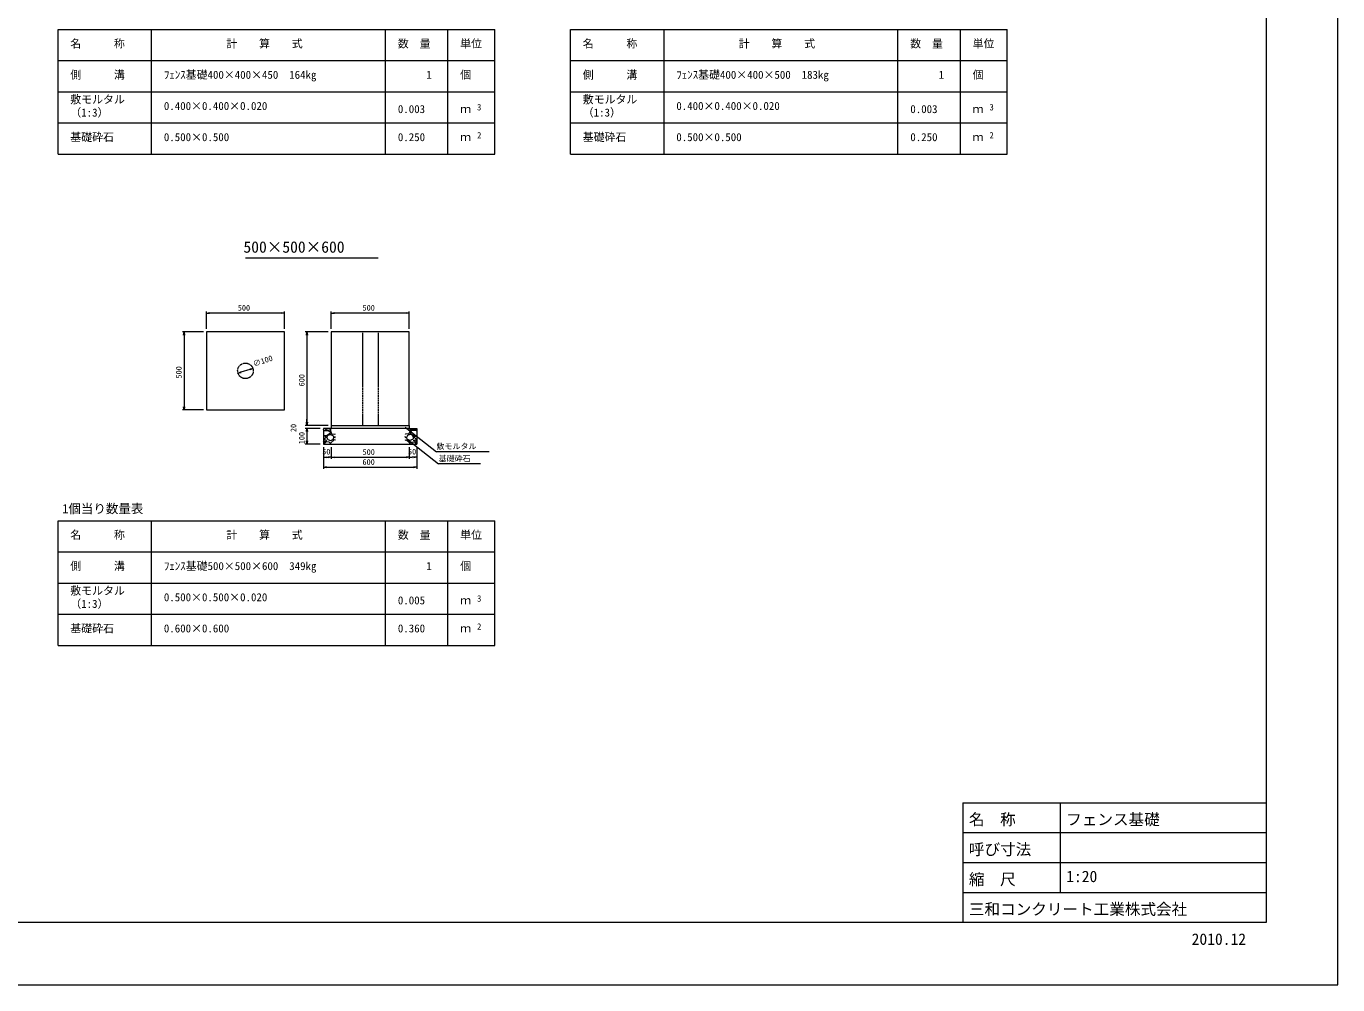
# Model space of a CAD drawing. Units: millimetres, scale not verified. Extents: x 4 to 84104, y 1 to 59401.
# Drawn here: x 42054 to 84104, y 1 to 30750 of the extents above; entities that cross this region are included whole.
import ezdxf
from ezdxf.enums import TextEntityAlignment as Align

# ---------------------------------------------------------------- set-up
doc = ezdxf.new("R2010")
doc.units = ezdxf.units.MM
doc.header["$LTSCALE"] = 100
doc.linetypes.add('USER1', pattern=[0.375, 0.25, -0.125])
for name, color, linetype, lineweight in [('D-MTR-FRAM（材料表図枠）', 2, 'Continuous', 18), ('D-STR-DIM（寸法）', 7, 'Continuous', 18), ('D-STR-HTXT（旗揚げ）', 7, 'Continuous', 18), ('D-STR-STR1（構造物）', 7, 'USER1', 18), ('D-STR-STRn（構造物）', 7, 'Continuous', 18), ('D-STR（構造物外形線）', 1, 'Continuous', 18), ('D-TTL(外枠）', 2, 'Continuous', 18), ('D-TTL-TXT（文字）', 7, 'Continuous', 18), ('DEFPOINTS_2', 8, 'Continuous', 18)]:
    doc.layers.add(name, color=color, linetype=linetype, lineweight=lineweight)
for name, color, linetype in [('D-MTR-TXT(文字列）', 7, 'Continuous'), ('D-MTR（材料表タイトル）', 7, 'Continuous'), ('D-STR-TXT（文字）', 7, 'Continuous')]:
    doc.layers.add(name, color=color, linetype=linetype)
doc.styles.add('ＭＳ ゴシック', font='')
doc.styles.get('ＭＳ ゴシック').set_extended_font_data('MS Gothic')

msp = doc.modelspace()

# ---------------------------------------------------------------- linework, layer by layer
at = {"layer": 'D-MTR-FRAM（材料表図枠）'}
for p, q in [((43074.3, 30646.2), (57074.3, 30646.2)), ((43074.3, 26646.2), (43074.3, 30646.2)), ((46074.3, 26646.2), (46074.3, 30646.2)), ((53574.3, 26646.2), (53574.3, 30646.2)), ((55574.3, 27446.2), (55574.3, 30646.2)), ((55574.3, 26646.2), (55574.3, 30646.2)), ((57074.3, 26646.2), (57074.3, 30646.2)), ((59504, 30646.2), (73504, 30646.2)), ((59504, 26646.2), (59504, 30646.2)), ((62504, 26646.2), (62504, 30646.2)), ((70004, 26646.2), (70004, 30646.2)), ((72004, 27446.2), (72004, 30646.2)), ((72004, 26646.2), (72004, 30646.2)), ((73504, 26646.2), (73504, 30646.2)), ((43074.3, 29646.2), (57074.3, 29646.2)), ((59504, 29646.2), (73504, 29646.2)), ((43074.3, 28646.2), (57074.3, 28646.2)), ((59504, 28646.2), (73504, 28646.2)), ((43074.3, 27646.2), (57074.3, 27646.2)), ((59504, 27646.2), (73504, 27646.2)), ((43074.3, 26646.2), (57074.3, 26646.2)), ((59504, 26646.2), (73504, 26646.2)), ((43074.3, 14887.1), (57074.3, 14887.1)), ((43074.3, 10887.1), (43074.3, 14887.1)), ((46074.3, 10887.1), (46074.3, 14887.1)), ((53574.3, 10887.1), (53574.3, 14887.1)), ((55574.3, 11687.1), (55574.3, 14887.1)), ((55574.3, 10887.1), (55574.3, 14887.1)), ((57074.3, 10887.1), (57074.3, 14887.1)), ((43074.3, 13887.1), (57074.3, 13887.1)), ((43074.3, 12887.1), (57074.3, 12887.1)), ((43074.3, 11887.1), (57074.3, 11887.1)), ((43074.3, 10887.1), (57074.3, 10887.1))]:
    msp.add_line(p, q, dxfattribs=at)
at = {"layer": 'D-STR-DIM（寸法）'}
for p, q in [((47832.3, 21044.6), (47832.3, 21599.7)), ((47832.3, 21549.7), (47932.3, 21566.3)), ((47932.3, 21533), (47832.3, 21549.7)), ((47832.3, 21549.7), (47932.3, 21549.7)), ((50232.3, 21549.7), (47932.3, 21549.7)), ((50232.3, 21566.3), (50332.3, 21549.7)), ((50332.3, 21549.7), (50232.3, 21533)), ((50332.3, 21549.7), (50232.3, 21549.7)), ((50332.3, 21044.6), (50332.3, 21599.7)), ((51832.3, 21044.6), (51832.3, 21599.7)), ((51832.3, 21549.7), (51932.3, 21566.3)), ((51932.3, 21533), (51832.3, 21549.7)), ((51832.3, 21549.7), (51932.3, 21549.7)), ((54232.3, 21549.7), (51932.3, 21549.7)), ((54232.3, 21566.3), (54332.3, 21549.7)), ((54332.3, 21549.7), (54232.3, 21533)), ((54332.3, 21549.7), (54232.3, 21549.7)), ((54332.3, 21044.6), (54332.3, 21599.7)), ((47732.3, 20944.6), (47062.6, 20944.6)), ((47096, 20844.6), (47112.6, 20944.6)), ((47112.6, 20944.6), (47129.3, 20844.6)), ((47112.6, 20944.6), (47112.6, 20844.6)), ((47112.6, 20844.6), (47112.6, 18544.6)), ((51732.3, 20944.6), (51001.7, 20944.6)), ((51035.1, 20844.6), (51051.7, 20944.6)), ((51051.7, 20944.6), (51068.4, 20844.6)), ((51051.7, 20944.6), (51051.7, 20844.6)), ((51051.7, 20844.6), (51051.7, 18044.6)), ((49220, 19756.5), (49320.3, 19771.3)), ((49320.3, 19771.3), (49225.1, 19740.6)), ((49320.3, 19771.3), (49230.2, 19724.7)), ((48844.3, 19618), (48934.4, 19664.5)), ((48844.3, 19618), (48939.5, 19648.7)), ((48944.6, 19632.8), (48844.3, 19618)), ((49225.1, 19740.6), (48939.5, 19648.7)), ((47112.6, 18444.6), (47096, 18544.6)), ((47129.3, 18544.6), (47112.6, 18444.6)), ((47112.6, 18444.6), (47112.6, 18544.6)), ((47732.3, 18444.6), (47062.6, 18444.6)), ((51051.7, 18044.6), (51051.7, 18144.6)), ((51732.3, 17944.6), (51001.7, 17944.6)), ((51732.3, 17944.6), (51001.7, 17944.6)), ((51482.3, 17844.6), (51001.7, 17844.6)), ((51482.3, 17844.6), (51001.7, 17844.6)), ((51051.7, 17944.6), (51035.1, 18044.6)), ((51051.7, 17944.6), (51035.1, 18044.6)), ((51035.1, 17744.6), (51051.7, 17844.6)), ((51035.1, 17744.6), (51051.7, 17844.6)), ((51068.4, 18044.6), (51051.7, 17944.6)), ((51051.7, 17944.6), (51051.7, 18044.6)), ((51068.4, 18044.6), (51051.7, 17944.6)), ((51051.7, 17944.6), (51051.7, 18044.6)), ((51051.7, 17844.6), (51068.4, 17744.6)), ((51051.7, 17844.6), (51051.7, 17744.6)), ((51051.7, 17844.6), (51068.4, 17744.6)), ((51051.7, 17844.6), (51051.7, 17744.6)), ((51051.7, 17744.6), (51051.7, 17444.6)), ((51051.7, 17744.6), (51051.7, 17644.6)), ((51482.3, 17344.6), (51001.7, 17344.6)), ((51051.7, 17344.6), (51035.1, 17444.6)), ((51068.4, 17444.6), (51051.7, 17344.6)), ((51051.7, 17344.6), (51051.7, 17444.6)), ((51582.3, 17244.6), (51582.3, 16873.3)), ((51582.3, 17244.6), (51582.3, 16554.7)), ((51832.3, 17244.6), (51832.3, 16873.3)), ((51832.3, 17244.6), (51832.3, 16873.3)), ((54332.3, 17244.6), (54332.3, 16873.3)), ((54332.3, 17244.6), (54332.3, 16873.3)), ((54582.3, 17244.6), (54582.3, 16873.3)), ((54582.3, 17244.6), (54582.3, 16554.7)), ((51582.3, 16923.3), (51682.3, 16940)), ((51682.3, 16906.6), (51582.3, 16923.3)), ((51582.3, 16923.3), (51682.3, 16923.3)), ((51682.3, 16923.3), (51732.3, 16923.3)), ((51732.3, 16940), (51832.3, 16923.3)), ((51832.3, 16923.3), (51732.3, 16906.6)), ((51832.3, 16923.3), (51732.3, 16923.3)), ((51832.3, 16923.3), (51932.3, 16940)), ((51932.3, 16906.6), (51832.3, 16923.3)), ((51832.3, 16923.3), (51932.3, 16923.3)), ((51932.3, 16923.3), (54232.3, 16923.3)), ((54232.3, 16940), (54332.3, 16923.3)), ((54332.3, 16923.3), (54232.3, 16906.6)), ((54332.3, 16923.3), (54232.3, 16923.3)), ((54332.3, 16923.3), (54432.3, 16940)), ((54432.3, 16906.6), (54332.3, 16923.3)), ((54332.3, 16923.3), (54432.3, 16923.3)), ((54482.3, 16923.3), (54432.3, 16923.3)), ((54482.3, 16940), (54582.3, 16923.3)), ((54582.3, 16923.3), (54482.3, 16906.6)), ((54582.3, 16923.3), (54482.3, 16923.3)), ((51582.3, 16604.7), (51682.3, 16621.4)), ((51682.3, 16588), (51582.3, 16604.7)), ((51582.3, 16604.7), (51682.3, 16604.7)), ((51682.3, 16604.7), (54482.3, 16604.7)), ((54482.3, 16621.4), (54582.3, 16604.7)), ((54582.3, 16604.7), (54482.3, 16588)), ((54582.3, 16604.7), (54482.3, 16604.7))]:
    msp.add_line(p, q, dxfattribs=at)
at = {"layer": 'D-STR-HTXT（旗揚げ）'}
for p, q in [((54203.8, 17890.7), (55206.5, 17101.6)), ((54269.3, 17498.3), (55271.9, 16709.1)), ((56892, 17101.6), (55206.5, 17101.6)), ((56621, 16707.8), (55273.6, 16707.8))]:
    msp.add_line(p, q, dxfattribs=at)
at = {"layer": 'D-STR-STR1（構造物）'}
for p, q in [((52832.3, 20944.6), (52832.3, 17944.6)), ((53332.3, 20944.6), (53332.3, 17944.6))]:
    msp.add_line(p, q, dxfattribs=at)
msp.add_circle((49082.3, 19694.6), 250, dxfattribs=at)
at = {"layer": 'D-STR-STRn（構造物）'}
for p, q in [((51832.3, 17844.6), (51582.3, 17844.6)), ((51582.3, 17844.6), (51582.3, 17344.6)), ((51582.3, 17817.1), (51591.1, 17844.6)), ((51582.3, 17758.1), (51606.4, 17784.9)), ((51606.9, 17783.9), (51736.9, 17783.9)), ((51633.1, 17844.6), (51656.7, 17809.2)), ((51656.9, 17808.8), (51781.9, 17793.8)), ((51781.2, 17670.1), (51676.2, 17615.1)), ((51736.6, 17784.8), (51801.6, 17739.8)), ((51802.5, 17738.7), (51782.5, 17668.7)), ((51783.1, 17794.4), (51808.1, 17839.4)), ((51805.6, 17771), (51845.6, 17676)), ((51809.8, 17844.6), (51806.2, 17769.6)), ((51806.9, 17838.9), (51806.9, 17844.6)), ((51832.3, 17944.6), (51832.3, 17844.6)), ((54332.3, 17844.6), (51832.3, 17844.6)), ((51846.9, 17674), (51951.9, 17669)), ((51952.2, 17666.4), (51964.1, 17675.6)), ((54212.5, 17666.4), (54200.5, 17675.6)), ((54317.7, 17674), (54212.7, 17669)), ((54359.1, 17771), (54319.1, 17676)), ((54332.3, 17944.6), (54332.3, 17844.6)), ((54332.3, 17844.6), (54582.3, 17844.6)), ((54354.8, 17844.6), (54358.4, 17769.6)), ((54381.5, 17794.4), (54356.5, 17839.4)), ((54357.7, 17838.9), (54357.7, 17844.6)), ((54362.1, 17738.7), (54382.1, 17668.7)), ((54428, 17784.8), (54363, 17739.8)), ((54507.7, 17808.8), (54382.7, 17793.8)), ((54383.4, 17670.1), (54488.4, 17615.1)), ((54557.7, 17783.9), (54427.7, 17783.9)), ((54531.5, 17844.6), (54507.9, 17809.2)), ((54582.3, 17758.1), (54558.3, 17784.9)), ((54582.3, 17817.1), (54573.5, 17844.6)), ((54582.3, 17844.6), (54582.3, 17344.6)), ((51676.9, 17614), (51582.3, 17621.5)), ((51661.8, 17584.2), (51582.3, 17604.1)), ((51622.1, 17508.6), (51582.3, 17505.2)), ((51603.6, 17379.4), (51582.3, 17414.3)), ((51582.3, 17344.6), (54573.5, 17344.6)), ((51591.1, 17344.6), (51601.9, 17378.2)), ((51596.5, 17463.9), (51616.5, 17413.9)), ((51632, 17479.4), (51597, 17464.4)), ((51616.7, 17369.2), (51633.1, 17344.6)), ((51666.8, 17418.8), (51616.8, 17368.8)), ((51617.3, 17414), (51692.3, 17459)), ((51666.4, 17559.9), (51621.4, 17509.9)), ((51692, 17459.1), (51632, 17479.1)), ((51666.8, 17558.2), (51661.8, 17583.2)), ((51766.9, 17403.8), (51666.9, 17418.8)), ((51691.1, 17559.2), (51721.1, 17489.2)), ((51696, 17558.7), (51726, 17628.7)), ((51721.8, 17488.9), (51806.8, 17463.9)), ((51726.9, 17628.8), (51806.9, 17653.8)), ((51808, 17367.9), (51768, 17402.9)), ((51806.6, 17464.1), (51891.6, 17489.1)), ((51806.8, 17654.1), (51886.8, 17624.1)), ((51806.9, 17344.6), (51806.9, 17368.9)), ((51811.2, 17374.6), (51809.8, 17344.6)), ((51926.4, 17478.8), (51811.4, 17373.8)), ((51886.9, 17623.6), (51916.9, 17558.6)), ((51891.3, 17489.9), (51916.3, 17559.9)), ((51964.1, 17476), (51926.9, 17479.1)), ((51964.1, 17547.1), (51951.6, 17560.8)), ((51951.7, 17559.3), (51964.1, 17592.4)), ((54212.9, 17559.3), (54200.5, 17592.4)), ((54200.5, 17547.1), (54213.1, 17560.8)), ((54200.5, 17476), (54237.7, 17479.1)), ((54238.2, 17478.8), (54353.2, 17373.8)), ((54277.8, 17623.6), (54247.8, 17558.6)), ((54273.4, 17489.9), (54248.4, 17559.9)), ((54358, 17464.1), (54273, 17489.1)), ((54357.8, 17654.1), (54277.8, 17624.1)), ((54353.4, 17374.6), (54354.8, 17344.6)), ((54356.6, 17367.9), (54396.6, 17402.9)), ((54437.7, 17628.8), (54357.7, 17653.8)), ((54357.7, 17344.6), (54357.7, 17368.9)), ((54442.8, 17488.9), (54357.8, 17463.9)), ((54397.7, 17403.8), (54497.7, 17418.8)), ((54468.6, 17558.7), (54438.6, 17628.7)), ((54473.5, 17559.2), (54443.5, 17489.2)), ((54547.3, 17414), (54472.3, 17459)), ((54472.6, 17459.1), (54532.6, 17479.1)), ((54487.7, 17614), (54582.3, 17621.5)), ((54497.8, 17558.2), (54502.8, 17583.2)), ((54497.8, 17418.8), (54547.8, 17368.8)), ((54498.3, 17559.9), (54543.3, 17509.9)), ((54502.8, 17584.2), (54582.3, 17604.1)), ((54547.9, 17369.2), (54531.5, 17344.6)), ((54532.6, 17479.4), (54567.6, 17464.4)), ((54542.5, 17508.6), (54582.3, 17505.2)), ((54568.1, 17463.9), (54548.1, 17413.9)), ((54561, 17379.4), (54582.3, 17414.3)), ((54573.5, 17344.6), (54562.8, 17378.2))]:
    msp.add_line(p, q, dxfattribs=at)
at = {"layer": 'D-STR（構造物外形線）'}
for p, q in [((47832.3, 20944.6), (47832.3, 18444.6)), ((50332.3, 20944.6), (47832.3, 20944.6)), ((50332.3, 18444.6), (50332.3, 20944.6)), ((51832.3, 20944.6), (51832.3, 17944.6)), ((54332.3, 20944.6), (51832.3, 20944.6)), ((54332.3, 17944.6), (54332.3, 20944.6)), ((47832.3, 18444.6), (50332.3, 18444.6)), ((51832.3, 17944.6), (54332.3, 17944.6))]:
    msp.add_line(p, q, dxfattribs=at)
at = {"layer": 'D-TTL(外枠）'}
for p, q in [((81803.7, 57401), (81803.7, 2001)), ((72083.7, 5841), (81803.7, 5841)), ((72083.7, 5841), (72083.7, 2001)), ((75203.7, 5841), (75203.7, 2961)), ((72083.7, 4881), (81803.7, 4881)), ((72083.7, 3921), (81803.7, 3921)), ((72083.7, 2961), (81803.7, 2961)), ((81803.7, 2001), (2303.7, 2001))]:
    msp.add_line(p, q, dxfattribs=at)
at = {"layer": 'D-TTL-TXT（文字）'}
msp.add_line((49082.3, 23324.3), (53339.7, 23324.3), dxfattribs=at)
at = {"layer": 'DEFPOINTS_2'}
for p, q in [((84103.7, 1), (84103.7, 59401)), ((3.7, 1), (84103.7, 1))]:
    msp.add_line(p, q, dxfattribs=at)

# ---------------------------------------------------------------- texts
at = {"layer": 'D-MTR-TXT(文字列）', "style": 'ＭＳ ゴシック'}
for s, height, p in [('名\u3000\u3000\u3000称', 256.6, (43466.5, 29986.5)), ('計\u3000\u3000算\u3000\u3000式', 256.6, (48467.3, 29986.5)), ('数\u3000量', 256.6, (53966.5, 29986.5)), ('単位', 256.6, (55966.5, 29986.5)), ('名\u3000\u3000\u3000称', 256.6, (59896.3, 29986.5)), ('計\u3000\u3000算\u3000\u3000式', 256.6, (64897.1, 29986.5)), ('数\u3000量', 256.6, (70396.3, 29986.5)), ('単位', 256.6, (72396.3, 29986.5)), ('側\u3000\u3000\u3000溝', 256.6, (43466.5, 28986.5)), ('ﾌｪﾝｽ基礎400×400×450\u3000164kg', 256.6, (46466.5, 28986.5)), ('1', 256.6, (54878.9, 28986.5)), ('個', 256.6, (55966.5, 28986.5)), ('側\u3000\u3000\u3000溝', 256.6, (59896.3, 28986.5)), ('ﾌｪﾝｽ基礎400×400×500  183kg', 256.6, (62896.3, 28986.5)), ('1', 256.6, (71308.6, 28986.5)), ('個', 256.6, (72396.3, 28986.5)), ('敷モルタル', 256.6, (43466.5, 28196.6)), ('0.400×0.400×0.020', 256.6, (46466.5, 27986.5)), ('0.003', 256.6, (53969.2, 27886.5)), ('3', 205.3, (56506.7, 27987)), ('敷モルタル', 256.6, (59896.3, 28196.6)), ('0.400×0.400×0.020', 256.6, (62896.3, 27986.5)), ('0.003', 256.6, (70399, 27886.5)), ('3', 205.3, (72936.5, 27987)), ('（1:3）', 256.6, (43466.5, 27774.3)), ('ｍ', 256.6, (55966.5, 27886.5)), ('（1:3）', 256.6, (59896.3, 27774.3)), ('ｍ', 256.6, (72396.3, 27886.5)), ('基礎砕石', 256.6, (43466.5, 26986.5)), ('2', 205.3, (56506.7, 27087)), ('基礎砕石', 256.6, (59896.3, 26986.5)), ('2', 205.3, (72936.5, 27087)), ('0.500×0.500', 256.6, (46466.5, 26986.5)), ('0.250', 256.6, (53969.2, 26986.5)), ('ｍ', 256.6, (55966.5, 26986.5)), ('0.500×0.500', 256.6, (62896.3, 26986.5)), ('0.250', 256.6, (70399, 26986.5)), ('ｍ', 256.6, (72396.3, 26986.5)), ('名\u3000\u3000\u3000称', 256.6, (43466.5, 14227.4)), ('計\u3000\u3000算\u3000\u3000式', 256.6, (48467.3, 14227.4)), ('数\u3000量', 256.6, (53966.5, 14227.4)), ('単位', 256.6, (55966.5, 14227.4)), ('側\u3000\u3000\u3000溝', 256.6, (43466.5, 13227.4)), ('ﾌｪﾝｽ基礎500×500×600\u3000349kg', 256.6, (46466.5, 13227.4)), ('1', 256.6, (54878.9, 13227.4)), ('個', 256.6, (55966.5, 13227.4)), ('敷モルタル', 256.6, (43466.5, 12437.4)), ('（1:3）', 256.6, (43466.5, 12015.2)), ('0.500×0.500×0.020', 256.6, (46466.5, 12227.4)), ('0.005', 256.6, (53969.2, 12127.4)), ('ｍ', 256.6, (55966.5, 12127.4)), ('3', 205.3, (56506.7, 12227.9)), ('基礎砕石', 256.6, (43466.5, 11227.4)), ('0.600×0.600', 256.6, (46466.5, 11227.4)), ('0.360', 256.6, (53969.2, 11227.4)), ('ｍ', 256.6, (55966.5, 11227.4)), ('2', 205.3, (56506.7, 11327.9))]:
    msp.add_text(s, height=height, dxfattribs=at).set_placement(p, align=Align.BOTTOM_LEFT)
at = {"layer": 'D-MTR（材料表タイトル）', "style": 'ＭＳ ゴシック'}
msp.add_text('1個当り数量表', height=293.3, dxfattribs=at).set_placement((43208.5, 15039.6), align=Align.BOTTOM_LEFT)
at = {"layer": 'D-STR-DIM（寸法）', "style": 'ＭＳ ゴシック'}
for s, p in [('500', (48838, 21569.7)), ('500', (52838, 21569.7)), ('50', (51544.2, 16956.6)), ('500', (52838, 16943.3)), ('600', (52836.1, 16624.7)), ('50', (54294.2, 16956.6))]:
    msp.add_text(s, height=183.3, dxfattribs=at).set_placement(p, align=Align.BOTTOM_LEFT)
for s, rotation, p in [('500', 90, (47092.6, 19450.3)), ('∅100', 17.849, (49368.9, 19774.3)), ('600', 90, (51031.7, 19198.4)), ('20', 90, (50766.1, 17730.9)), ('100', 90, (51031.7, 17341.5))]:
    msp.add_text(s, height=183.3, rotation=rotation, dxfattribs=at).set_placement(p, align=Align.BOTTOM_LEFT)
at = {"layer": 'D-STR-TXT（文字）', "style": 'ＭＳ ゴシック'}
for s, p in [('敷モルタル', (55206.5, 17126.8)), ('基礎砕石', (55273.6, 16733.1))]:
    msp.add_text(s, height=183.3, dxfattribs=at).set_placement(p, align=Align.BOTTOM_LEFT)
at = {"layer": 'D-TTL-TXT（文字）', "style": 'ＭＳ ゴシック'}
for s, p in [('500×500×600', (49018, 23374.3)), ('名\u3000称', (72276.8, 5012.4)), ('フェンス基礎', (75396.8, 5012.4)), ('呼び寸法', (72276.8, 4052.4)), ('縮\u3000尺', (72276.8, 3092.4)), ('1:20', (75396.8, 3183.7)), ('三和コンクリート工業株式会社', (72276.8, 2132.4)), ('2010.12', (79418.2, 1172.4))]:
    msp.add_text(s, height=366.6, dxfattribs=at).set_placement(p, align=Align.BOTTOM_LEFT)

doc.saveas('drawing.dxf')
